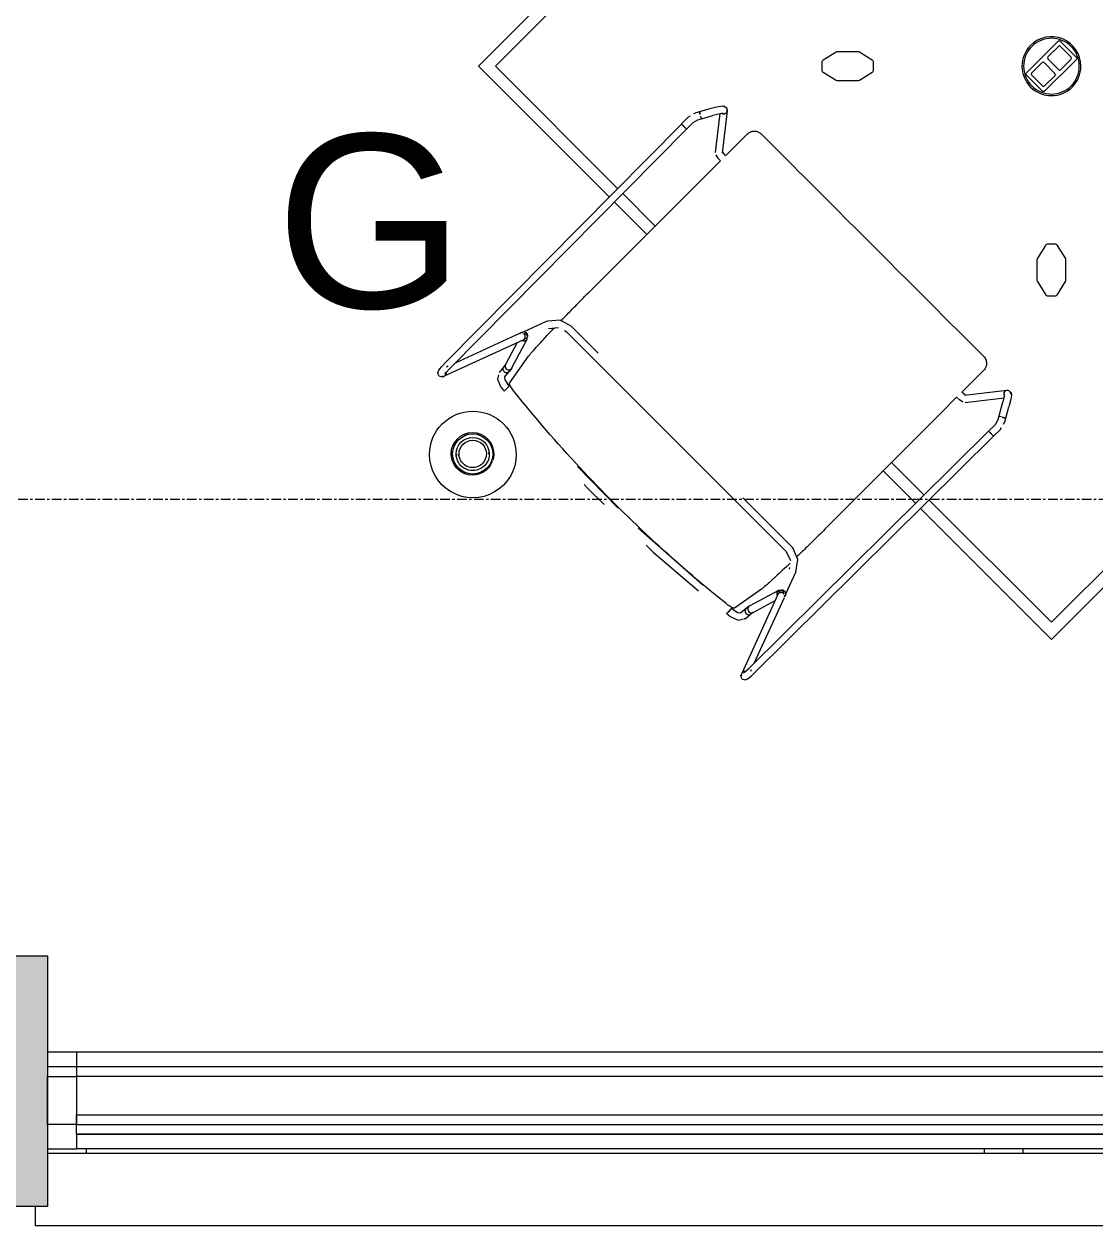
# Model space of a CAD drawing. Header units: inches. Extents: x 29752 to 32426, y -178 to 5722.
# Drawn here: x 31137.2 to 31192.7, y 4305.7 to 4368 of the extents above; entities that cross this region are included whole.
import ezdxf

# ---------------------------------------------------------------- set-up
doc = ezdxf.new("R2010")
doc.units = ezdxf.units.IN
doc.header["$MEASUREMENT"] = 0
doc.linetypes.add('Grid Line 1_2_', pattern=[0.875, 0.5, -0.125, 0.125, -0.125])
for name, color, linetype, lineweight in [('1900 Duke Street_2nd Flr_LINKED_dwg', 8, 'Continuous', 9), ('A-FLOR', 192, 'Continuous', 13), ('A-GLAZ-CURT', 52, 'Continuous', 9), ('A-GLAZ-CWMG', 51, 'Continuous', 9), ('A-WALL', 113, 'Continuous', 13), ('A-WALL-PATT', 111, 'Continuous', 13), ('AE-GLAZING', 7, 'Continuous', 9), ('AE-SILL', 7, 'Continuous', 9), ('E-LITE-EQPM', 33, 'Continuous', 9), ('E-LITE-EQPM-IDEN', 33, 'Continuous', 9), ('G-IMPT', 8, 'Continuous', 9), ('I-FURN', 30, 'Continuous', 9), ('I-WALL', 2, 'Continuous', 13), ('S-GRID', 1, 'Continuous', 9)]:
    doc.layers.add(name, color=color, linetype=linetype, lineweight=lineweight)
doc.styles.add('Arial', font='arial.ttf', dxfattribs={"height": 9})

# ---------------------------------------------------------------- blocks, each defined once
blk = doc.blocks.new('1900 Duke Street_2nd Flr_LINKED_dwg-5565117-FIRST FLOOR')
at = {"layer": 'AE-GLAZING'}
blk.add_line((2088.437, -69.375), (2041.869, -69.375), dxfattribs=at)
at = {"layer": 'AE-GLAZING', "flags": 128}
for points in [[(2041.869, -69.125), (2041.869, -69.375), (2039.869, -69.375)], [(2090.438, -69.375), (2088.437, -69.375), (2088.437, -69.125)], [(2137, -69.375), (2090.438, -69.375), (2090.438, -69.125)]]:
    blk.add_lwpolyline(points, dxfattribs=at)
at = {"layer": 'AE-SILL', "flags": 128}
blk.add_lwpolyline([(2139.625, -72.125), (2139.625, -73.125), (2039.25, -73.125), (2039.25, -72.125)], dxfattribs=at)
blk = doc.blocks.new('Table-Square-Teknion-STBSQ_Qui_With_Power-R2015 - 25_5_ High-6254706-FIRST FLOOR')
at = {"layer": 'I-FURN'}
for p, q in [((-11.403, 21), (-21, 21)), ((-21, 21), (-21, 11.015)), ((-8.66, 21), (-11.062, 21)), ((11.057, 21), (8.66, 21)), ((21, 21), (11.397, 21)), ((21, 11.016), (21, 21)), ((-20.375, 20.375), (-20.375, 11.019)), ((-11.406, 20.375), (-20.375, 20.375)), ((-8.66, 20.375), (-11.065, 20.375)), ((11.06, 20.375), (8.66, 20.375)), ((20.375, 20.375), (11.402, 20.375)), ((20.375, 11.02), (20.375, 20.375)), ((-21, 10.674), (-21, 8.274)), ((-20.375, 10.677), (-20.375, 8.274)), ((20.375, 8.274), (20.375, 10.678)), ((21, 8.274), (21, 10.675)), ((-8.582, 8.144), (-8.408, 7.38)), ((-8.284, 8.542), (-8.542, 8.284)), ((-7.38, 8.408), (-8.144, 8.582)), ((-6.564, 7.625), (-7.308, 8.368)), ((7.308, 8.368), (6.564, 7.625)), ((8.144, 8.582), (7.38, 8.408)), ((8.542, 8.284), (8.284, 8.542)), ((8.408, 7.38), (8.582, 8.144)), ((-6.35, 6.788), (-6.524, 7.552)), ((6.524, 7.552), (6.35, 6.788)), ((-8.368, 7.308), (-7.625, 6.564)), ((7.625, 6.564), (8.368, 7.308)), ((-7.552, 6.524), (-6.788, 6.35)), ((-6.649, 6.39), (-6.39, 6.649)), ((6.39, 6.649), (6.649, 6.39)), ((6.788, 6.35), (7.552, 6.524)), ((-7.625, -6.564), (-8.368, -7.308)), ((-6.788, -6.35), (-7.552, -6.524)), ((-6.39, -6.649), (-6.649, -6.39)), ((-6.524, -7.552), (-6.35, -6.788)), ((6.35, -6.788), (6.524, -7.552)), ((6.649, -6.39), (6.39, -6.649)), ((7.552, -6.524), (6.788, -6.35)), ((8.368, -7.308), (7.625, -6.564)), ((-8.408, -7.38), (-8.582, -8.144)), ((8.582, -8.144), (8.408, -7.38)), ((-7.308, -8.368), (-6.564, -7.625)), ((6.564, -7.625), (7.308, -8.368)), ((-8.542, -8.284), (-8.284, -8.542)), ((-8.144, -8.582), (-7.38, -8.408)), ((7.38, -8.408), (8.144, -8.582)), ((8.284, -8.542), (8.542, -8.284)), ((-21, -9.045), (-21, -11.449)), ((-20.375, -9.045), (-20.375, -11.451)), ((20.375, -11.452), (20.375, -9.044)), ((21, -11.45), (21, -9.045)), ((-21, -11.791), (-21, -21)), ((-20.375, -11.794), (-20.375, -20.375)), ((20.375, -20.375), (20.375, -11.795)), ((21, -21), (21, -11.792)), ((-20.375, -20.375), (-11.399, -20.375)), ((-11.059, -20.375), (-8.661, -20.375)), ((8.661, -20.375), (11.052, -20.375)), ((11.392, -20.375), (20.375, -20.375)), ((-21, -21), (-11.395, -21)), ((-11.056, -21), (-8.661, -21)), ((8.661, -21), (11.049, -21)), ((11.388, -21), (21, -21))]:
    blk.add_line(p, q, dxfattribs=at)
for centre, start, end in [((-8.436, 8.178), 135, 192.82387), ((-8.178, 8.436), 77.17613, 135), ((-7.414, 8.262), 45, 77.17613), ((7.414, 8.262), 102.82386, 135), ((8.178, 8.436), 45, 102.82387), ((8.436, 8.178), 347.17613, 45), ((-6.67, 7.519), 12.82387, 45), ((6.67, 7.519), 135, 167.17613), ((-8.262, 7.414), 192.82387, 225), ((8.262, 7.414), 315, 347.17613), ((-7.519, 6.67), 225, 257.17613), ((-6.755, 6.496), 257.17613, 315), ((-6.496, 6.755), 315, 12.82387), ((6.496, 6.755), 167.17613, 225), ((6.755, 6.496), 225, 282.82387), ((7.519, 6.67), 282.82387, 315), ((-7.519, -6.67), 102.82387, 135), ((-6.755, -6.496), 45, 102.82387), ((-6.496, -6.755), 347.17613, 45), ((6.496, -6.755), 135, 192.82387), ((6.755, -6.496), 77.17613, 135), ((7.519, -6.67), 45, 77.17613), ((-8.262, -7.414), 135, 167.17613), ((8.262, -7.414), 12.82387, 45), ((-6.67, -7.519), 315, 347.17613), ((6.67, -7.519), 192.82387, 225), ((-8.436, -8.178), 167.17613, 225), ((-8.178, -8.436), 225, 282.82387), ((-7.414, -8.262), 282.82387, 315), ((7.414, -8.262), 225, 257.17614), ((8.178, -8.436), 257.17613, 315), ((8.436, -8.178), 315, 12.82387)]:
    blk.add_arc(centre, 0.15, start, end, dxfattribs=at)
blk = doc.blocks.new('HighTower_Alo_Chair - HighTower_Alo_Chair-V15-FIRST FLOOR')
at = {"layer": 'I-FURN'}
for p, q in [((-10.427, 10.628), (-9.165, 9.031)), ((-10.283, 11.028), (-10.212, 10.924)), ((-8.871, 9.264), (-10.244, 11.002)), ((-8.657, 9.317), (-8.655, 10.895)), ((8.655, 10.895), (8.657, 9.317)), ((10.244, 11.002), (8.871, 9.264)), ((9.165, 9.031), (10.423, 10.623)), ((10.283, 11.028), (10.212, 10.924)), ((-10.921, 10.479), (-11.226, 9.942)), ((-10.899, 9.757), (-10.595, 10.294)), ((10.595, 10.294), (10.899, 9.757)), ((11.226, 9.942), (10.921, 10.479)), ((-11.408, 9.441), (-11.443, 9.308)), ((-11.32, 9.776), (-11.355, 9.643)), ((-11.226, 9.943), (-11.32, 9.776)), ((-11.223, 9.941), (-11.119, 9.882)), ((-11.105, 9.875), (-11.204, 9.931)), ((-11.068, 9.31), (-10.994, 9.591)), ((-10.921, 9.771), (-11.02, 9.827)), ((-10.994, 9.591), (-10.899, 9.758)), ((-10.958, 9.79), (-10.902, 9.759)), ((-10.905, 9.761), (-10.899, 9.758)), ((-10.899, 9.758), (-10.905, 9.761)), ((10.899, 9.758), (10.905, 9.761)), ((10.905, 9.761), (10.899, 9.758)), ((10.899, 9.758), (10.994, 9.591)), ((10.902, 9.759), (10.958, 9.79)), ((11.02, 9.827), (10.921, 9.771)), ((10.994, 9.591), (11.068, 9.31)), ((11.204, 9.931), (11.063, 9.851)), ((11.077, 9.858), (11.223, 9.941)), ((11.32, 9.776), (11.226, 9.943)), ((11.355, 9.643), (11.32, 9.776)), ((11.443, 9.308), (11.408, 9.441)), ((-11.443, 9.308), (-11.44, 8.835)), ((-11.44, 8.834), (-11.346, -8.592)), ((-11.415, 8.835), (-11.09, 8.837)), ((-11.065, 8.837), (-11.068, 9.31)), ((-10.972, -8.59), (-11.065, 8.836)), ((-8.658, 7.739), (-8.657, 8.907)), ((8.657, 8.907), (8.658, 7.739)), ((11.065, 8.836), (10.972, -8.59)), ((11.068, 9.31), (11.065, 8.837)), ((11.09, 8.837), (11.415, 8.835)), ((11.346, -8.592), (11.44, 8.834)), ((11.44, 8.835), (11.443, 9.308)), ((-8.156, -3.016), (-8.064, -2.99)), ((-6.102, -2.615), (-8.066, -2.615)), ((-8.064, -2.99), (8.064, -2.99)), ((8.066, -2.615), (4.498, -2.615)), ((8.064, -2.99), (8.545, -3.164)), ((-9.172, -3.389), (-9.604, -4.553)), ((-8.82, -3.52), (-8.493, -3.127)), ((8.766, -3.445), (8.82, -3.52)), ((9.604, -4.553), (9.172, -3.389)), ((-9.684, -4.74), (-10.975, -8.218)), ((-10.895, -9.082), (-9.333, -4.87)), ((-9.328, -4.859), (-9.314, -4.804)), ((-9.305, -4.776), (-9.314, -4.804)), ((-8.721, -6.319), (-9.212, -4.696)), ((9.212, -4.696), (8.721, -6.319)), ((9.305, -4.776), (9.314, -4.804)), ((9.314, -4.804), (9.328, -4.859)), ((9.333, -4.87), (10.895, -9.082)), ((10.975, -8.219), (9.684, -4.74)), ((-9.454, -5.192), (-9.08, -6.427)), ((9.08, -6.427), (9.453, -5.194)), ((-9.056, -6.592), (-9.019, -6.956)), ((-8.646, -6.919), (-8.683, -6.555)), ((8.683, -6.555), (8.646, -6.919)), ((8.686, -6.523), (8.683, -6.557)), ((9.019, -6.956), (9.056, -6.592)), ((9.056, -6.591), (9.059, -6.556)), ((-8.37, -7.429), (-8.255, -7.441)), ((-8.216, -7.068), (-8.331, -7.056)), ((-8.255, -7.441), (-8.189, -7.445)), ((-8.216, -7.068), (-8.189, -7.07)), ((-8.15, -7.07), (-8.189, -7.07)), ((-8.189, -7.445), (-8.15, -7.445)), ((-8.15, -7.153), (-8.15, -7.07)), ((-8.15, -7.345), (-8.15, -7.153)), ((6.243, -7.27), (1.78, -7.561)), ((8.189, -7.07), (8.15, -7.07)), ((8.15, -7.07), (8.15, -7.153)), ((8.15, -7.153), (8.15, -7.34)), ((8.15, -7.445), (8.189, -7.445)), ((8.216, -7.068), (8.189, -7.07)), ((8.255, -7.441), (8.189, -7.445)), ((8.331, -7.056), (8.216, -7.068)), ((8.255, -7.441), (8.37, -7.429)), ((9.019, -6.956), (8.996, -6.996)), ((0.317, -7.561), (-2.698, -7.518)), ((-11.113, -8.59), (-11.144, -8.676)), ((11.144, -8.676), (11.113, -8.59)), ((-10.914, -9.136), (-10.894, -9.078)), ((10.894, -9.078), (10.914, -9.136))]:
    blk.add_line(p, q, dxfattribs=at)
at = {"layer": 'I-FURN', "flags": 128}
for points in [[(-10.414, 11.069), (-10.488, 11.071), (-10.582, 10.996), (-10.714, 10.818), (-10.921, 10.479)], [(-10.298, 10.752), (-10.35, 10.686), (-10.512, 10.436), (-10.595, 10.294)], [(-10.205, 10.887), (-10.21, 10.932), (-10.226, 10.974), (-10.252, 11.011), (-10.286, 11.04), (-10.326, 11.061), (-10.37, 11.072), (-10.415, 11.072), (-10.459, 11.061), (-10.5, 11.04), (-10.533, 11.011)], [(-10.327, 10.714), (-10.286, 10.735), (-10.252, 10.764), (-10.227, 10.801), (-10.21, 10.843), (-10.205, 10.887)], [(10.534, 11.011), (10.5, 11.04), (10.459, 11.061), (10.415, 11.072), (10.37, 11.072), (10.326, 11.061), (10.286, 11.04), (10.252, 11.011), (10.226, 10.974), (10.21, 10.932), (10.205, 10.887)], [(10.205, 10.887), (10.21, 10.843), (10.227, 10.801), (10.252, 10.764), (10.286, 10.735), (10.327, 10.714), (10.371, 10.703)], [(10.298, 10.752), (10.35, 10.686), (10.512, 10.436), (10.595, 10.294)], [(10.414, 11.069), (10.488, 11.071), (10.582, 10.996), (10.714, 10.818), (10.921, 10.479)], [(-9.053, 8.956), (-8.854, 8.918), (-8.657, 8.908)], [(-8.906, 9.306), (-8.841, 9.294), (-8.657, 9.282)], [(8.906, 9.306), (8.841, 9.294), (8.657, 9.282)], [(9.053, 8.956), (8.854, 8.918), (8.657, 8.908)], [(-8.665, -0.268), (-8.662, 2.401), (-8.66, 5.07), (-8.658, 7.739)], [(8.658, 7.739), (8.66, 5.07), (8.662, 2.401), (8.665, -0.268)], [(-8.066, -2.615), (-8.698, -2.802), (-9.133, -3.296), (-9.172, -3.389)], [(9.172, -3.389), (8.781, -2.86), (8.167, -2.62), (8.066, -2.615)], [(-9.6, -4.549), (-9.663, -4.665), (-9.676, -4.706)], [(9.6, -4.549), (9.663, -4.665), (9.676, -4.706)], [(-8.248, -6.953), (-8.342, -6.394), (-8.435, -5.835), (-8.529, -5.275)], [(8.529, -5.275), (8.435, -5.835), (8.342, -6.394), (8.248, -6.953)], [(-9.074, -6.444), (-9.063, -6.513), (-9.059, -6.556)], [(-8.724, -6.308), (-8.697, -6.418), (-8.686, -6.523)], [(8.724, -6.308), (8.697, -6.418), (8.686, -6.523)], [(9.074, -6.444), (9.063, -6.513), (9.059, -6.556)], [(-8.961, -7.054), (-8.84, -7.257), (-8.417, -7.423), (-8.37, -7.429)], [(-8.646, -6.919), (-8.534, -7.006), (-8.331, -7.056)], [(-8.15, -7.447), (-8.15, -7.442), (-8.15, -7.425), (-8.15, -7.4), (-8.15, -7.366), (-8.15, -7.325), (-8.15, -7.281), (-8.15, -7.236), (-8.15, -7.192), (-8.15, -7.151), (-8.15, -7.117), (-8.15, -7.092), (-8.15, -7.075), (-8.15, -7.07)], [(8.15, -7.07), (8.15, -7.075), (8.15, -7.092), (8.15, -7.117), (8.15, -7.151), (8.15, -7.192), (8.15, -7.236), (8.15, -7.281), (8.15, -7.325), (8.15, -7.366), (8.15, -7.4), (8.15, -7.425), (8.15, -7.442), (8.15, -7.447)], [(8.646, -6.919), (8.534, -7.006), (8.331, -7.056)], [(8.966, -7.046), (8.84, -7.257), (8.417, -7.423), (8.37, -7.429)], [(-1.8, -7.935), (-1.543, -7.952), (-0.329, -7.935)], [(2.697, -7.893), (3.206, -7.886), (6.282, -7.643)], [(-11.104, -9.278), (-11.264, -9.195), (-11.311, -9.079), (-11.339, -8.835), (-11.346, -8.592)], [(-10.942, -9.009), (-10.956, -8.921), (-10.971, -8.618), (-10.972, -8.59)], [(10.942, -9.009), (10.956, -8.921), (10.971, -8.618), (10.972, -8.59)], [(11.104, -9.278), (11.264, -9.195), (11.311, -9.079), (11.339, -8.835), (11.346, -8.592)], [(-11.104, -9.278), (-10.944, -9.194), (-10.914, -9.136)], [(11.104, -9.278), (10.944, -9.194), (10.914, -9.136)]]:
    blk.add_lwpolyline(points, dxfattribs=at)
at = {"layer": 'I-FURN'}
for centre, major_axis, ratio, start_param, end_param in [((-10.396, 10.888), (0.185, 0.028), 0.989631, 0.898815, 2.207812), ((-10.396, 10.888), (0.185, 0.028), 0.989631, 0.113417, 0.898815), ((-10.396, 10.888), (0.185, 0.028), 0.989631, 5.087605, 6.283185), ((10.396, 10.888), (-0.185, 0.028), 0.989631, 0, 1.19558), ((10.396, 10.888), (-0.185, 0.028), 0.989631, 5.38437, 6.169768), ((10.396, 10.888), (-0.185, 0.028), 0.989631, 4.075373, 5.38437), ((-11.253, 8.835), (0.187, 0.001), 0.000559, 2.98329, 3.245089), ((-11.253, 8.835), (0.187, 0.001), 0.000559, 1.674293, 2.72149), ((-11.253, 8.835), (0.187, 0.001), 0.000559, 0.627095, 1.674293), ((-11.253, 8.835), (0.187, 0.001), 0.000559, 0, 0.103497), ((11.253, 8.835), (-0.187, 0.001), 0.000559, 6.179689, 6.283185), ((11.253, 8.835), (-0.187, 0.001), 0.000559, 4.608892, 5.65609), ((11.253, 8.835), (-0.187, 0.001), 0.000559, 3.561695, 4.608892), ((11.253, 8.835), (-0.187, 0.001), 0.000559, 3.038096, 3.299896), ((-9.508, -4.805), (-0.176, 0.065), 0.957879, 5.577372, 6.36277), ((-9.508, -4.805), (-0.176, 0.065), 0.957879, 3.744777, 5.315573), ((-9.392, -4.75), (0.179, 0.054), 0.987637, 1.018428, 2.065626), ((-9.391, -4.751), (0.169, 0.081), 0.988221, 1.116588, 1.901986), ((-9.509, -4.81), (-0.181, 0.049), 0.968246, 4.722509, 4.984308), ((-9.509, -4.81), (-0.181, 0.049), 0.968246, 4.19891, 4.445893), ((-9.391, -4.751), (0.169, 0.081), 0.988221, 0.854788, 1.116588), ((-9.509, -4.81), (-0.181, 0.049), 0.968246, 3.141593, 4.183873), ((-9.392, -4.75), (0.179, 0.054), 0.987637, 4.683619, 5.992616), ((-9.391, -4.751), (0.169, 0.081), 0.988221, 4.793077, 5.043578), ((13.719, -13.237), (-23.013, 8.539), 0.026342, 0.041236, 0.046269), ((-9.448, -4.672), (-0.176, 0.065), 0.026342, 3.151367, 3.521084), ((-9.448, -4.672), (-0.176, 0.065), 0.026342, 2.849607, 3.000487), ((-9.391, -4.751), (0.169, 0.081), 0.988221, 5.054809, 5.305378), ((-9.392, -4.75), (0.179, 0.054), 0.987637, 5.992616, 6.516215), ((-9.391, -4.751), (0.169, 0.081), 0.988221, 5.567177, 6.352575), ((9.391, -4.751), (-0.169, 0.081), 0.988221, 6.213795, 6.999193), ((9.392, -4.75), (-0.179, 0.054), 0.987637, 6.050155, 6.573754), ((9.392, -4.75), (-0.179, 0.054), 0.987637, 0.290569, 1.599566), ((9.391, -4.751), (-0.169, 0.081), 0.988221, 0.977808, 1.228376), ((9.391, -4.751), (-0.169, 0.081), 0.988221, 1.239607, 1.490108), ((9.448, -4.672), (0.176, 0.065), 0.026342, 2.762101, 3.131818), ((9.448, -4.672), (0.176, 0.065), 0.026342, 3.282698, 3.433579), ((-13.719, -13.237), (23.013, 8.539), 0.026342, 6.236916, 6.241949), ((9.509, -4.81), (0.181, 0.049), 0.968246, 2.099507, 3.141593), ((9.508, -4.805), (0.176, 0.065), 0.957879, 0.967612, 2.538409), ((9.391, -4.751), (-0.169, 0.081), 0.988221, 5.166598, 5.428397), ((9.392, -4.75), (-0.179, 0.054), 0.987637, 4.21756, 5.264757), ((9.391, -4.751), (-0.169, 0.081), 0.988221, 4.3812, 5.166598), ((9.509, -4.81), (0.181, 0.049), 0.968246, 1.298877, 1.560676), ((9.508, -4.805), (0.176, 0.065), 0.957879, 0.182214, 0.705813), ((-8.901, -6.373), (0.173, 0.073), 0.988515, 2.998862, 4.307859), ((-8.9, -6.373), (0.179, 0.054), 0.987637, 3.112823, 5.730817), ((-8.869, -6.574), (0.187, 0.017), 0.830705, 2.772747, 4.605342), ((-8.869, -6.574), (0.187, 0.019), 0.830378, 2.796734, 3.058533), ((-8.869, -6.574), (0.187, 0.019), 0.830378, 3.058533, 6.200126), ((-8.901, -6.373), (0.173, 0.073), 0.988515, 4.307859, 4.569658), ((-8.869, -6.574), (0.187, 0.017), 0.830705, 4.605342, 5.128941), ((-8.869, -6.574), (0.187, 0.017), 0.830705, 5.65254, 6.699737), ((-8.869, -6.574), (0.187, 0.019), 0.830378, 6.200126, 6.723725), ((8.869, -6.574), (-0.187, 0.017), 0.830705, 5.866633, 6.913831), ((8.869, -6.574), (-0.187, 0.019), 0.830378, 5.842646, 6.366245), ((8.869, -6.574), (-0.187, 0.019), 0.830378, 0.083059, 3.224652), ((8.9, -6.373), (-0.179, 0.054), 0.987637, 0.552368, 3.170362), ((8.869, -6.574), (-0.187, 0.017), 0.830705, 1.154244, 1.677843), ((8.901, -6.373), (-0.173, 0.073), 0.988515, 1.713527, 1.975327), ((8.869, -6.574), (-0.187, 0.017), 0.830705, 1.677843, 3.510439), ((8.901, -6.373), (-0.173, 0.073), 0.988515, 1.975327, 3.284324), ((8.869, -6.574), (-0.187, 0.019), 0.830378, 3.224652, 3.486451), ((-11.071, -9.017), (-0.176, 0.065), 0.957879, 3.482977, 4.530175), ((-11.071, -9.017), (-0.176, 0.065), 0.957879, 2.43578, 2.697579), ((-11.07, -9.014), (-0.176, 0.064), 0.957692, 2.461565, 2.723364), ((-11.071, -9.017), (-0.176, 0.065), 0.957879, 3.141593, 3.482977), ((11.071, -9.017), (0.176, 0.065), 0.957879, 1.753011, 2.800208), ((11.071, -9.017), (0.176, 0.065), 0.957879, 2.800208, 3.141593), ((11.07, -9.014), (0.176, 0.064), 0.957692, 3.559821, 3.821621), ((11.071, -9.017), (0.176, 0.065), 0.957879, 3.585606, 3.847406)]:
    blk.add_ellipse(centre, major_axis=major_axis, ratio=ratio, start_param=start_param, end_param=end_param, dxfattribs=at)
for points, knots in [([(-8.655, 10.895), (-8.655, 10.971), (-8.629, 11.082), (-8.549, 11.209), (-8.456, 11.303), (-8.323, 11.376), (-8.212, 11.395), (-8.155, 11.395)], [0, 0, 0, 0, 0.285714, 0.428571, 0.571429, 0.785714, 1, 1, 1, 1]), ([(8.155, 11.395), (8.231, 11.395), (8.341, 11.369), (8.469, 11.289), (8.562, 11.196), (8.618, 11.096), (8.638, 11.025), (8.642, 11.007)], [0, 0, 0, 0, 0.2857143, 0.4285714, 0.5714286, 0.7857143, 0.8571429, 0.8571429, 0.8571429, 0.8571429]), ([(-8.643, -2.806), (-8.645, -2.709), (-8.651, -2.382), (-8.658, -1.796), (-8.664, -1.038), (-8.665, -0.526), (-8.665, -0.268)], [-0.3811974, -0.3811974, -0.3811974, -0.3811974, -0.3333333, -0.2222222, -0.1111111, 0, 0, 0, 0]), ([(8.665, -0.268), (8.665, -0.591), (8.664, -1.07), (8.659, -1.7), (8.653, -2.233), (8.647, -2.597), (8.643, -2.806)], [-1, -1, -1, -1, -0.8611111, -0.7916667, -0.7222222, -0.6188026, -0.6188026, -0.6188026, -0.6188026]), ([(-8.529, -5.275), (-8.54, -5.21), (-8.556, -5.069), (-8.575, -4.791), (-8.594, -4.459), (-8.614, -3.972), (-8.628, -3.511), (-8.633, -3.282)], [-1, -1, -1, -1, -0.8611111, -0.7916667, -0.7222222, -0.5833333, -0.4622069, -0.4622069, -0.4622069, -0.4622069]), ([(8.633, -3.282), (8.629, -3.458), (8.619, -3.826), (8.6, -4.324), (8.579, -4.755), (8.555, -5.082), (8.538, -5.223), (8.529, -5.275)], [-0.5377931, -0.5377931, -0.5377931, -0.5377931, -0.4444444, -0.3333333, -0.2222222, -0.1111111, 0, 0, 0, 0]), ([(-9.604, -4.554), (-9.603, -4.553), (-9.602, -4.55), (-9.598, -4.547), (-9.595, -4.544), (-9.591, -4.54), (-9.585, -4.535), (-9.579, -4.53), (-9.573, -4.526), (-9.567, -4.523), (-9.561, -4.519), (-9.553, -4.515), (-9.546, -4.512), (-9.538, -4.509), (-9.529, -4.506), (-9.52, -4.504), (-9.508, -4.502), (-9.491, -4.5), (-9.478, -4.5), (-9.47, -4.5)], [-1, -1, -1, -1, -0.9, -0.85, -0.8, -0.75, -0.7, -0.625, -0.5875, -0.55, -0.5, -0.45, -0.4, -0.35, -0.3, -0.25, -0.2, -0.1, 0, 0, 0, 0]), ([(-9.592, -4.541), (-9.593, -4.542), (-9.594, -4.543), (-9.597, -4.546), (-9.601, -4.55), (-9.603, -4.552), (-9.604, -4.554)], [-0.2, -0.2, -0.2, -0.2, -0.175, -0.15, -0.1, 0, 0, 0, 0]), ([(-9.47, -4.5), (-9.456, -4.5), (-9.427, -4.505), (-9.39, -4.519), (-9.364, -4.534), (-9.346, -4.548), (-9.329, -4.563), (-9.315, -4.579), (-9.304, -4.596), (-9.294, -4.614), (-9.288, -4.629), (-9.284, -4.641), (-9.282, -4.65), (-9.28, -4.66), (-9.278, -4.669), (-9.277, -4.679), (-9.277, -4.689), (-9.278, -4.699), (-9.28, -4.712), (-9.282, -4.723), (-9.284, -4.73)], [-1, -1, -1, -1, -0.875, -0.75, -0.6875, -0.625, -0.5625, -0.5, -0.4375, -0.375, -0.3125, -0.28125, -0.25, -0.21875, -0.1875, -0.15625, -0.125, -0.09375, -0.0625, 0, 0, 0, 0]), ([(9.47, -4.5), (9.456, -4.5), (9.427, -4.505), (9.391, -4.519), (9.364, -4.534), (9.346, -4.548), (9.329, -4.563), (9.315, -4.579), (9.304, -4.596), (9.294, -4.614), (9.288, -4.629), (9.284, -4.641), (9.282, -4.65), (9.28, -4.66), (9.278, -4.669), (9.277, -4.679), (9.277, -4.688), (9.278, -4.699), (9.28, -4.712), (9.282, -4.723), (9.284, -4.73)], [0, 0, 0, 0, 0.125, 0.25, 0.3125, 0.375, 0.4375, 0.5, 0.5625, 0.625, 0.6875, 0.71875, 0.75, 0.78125, 0.8125, 0.84375, 0.875, 0.90625, 0.9375, 1, 1, 1, 1]), ([(9.604, -4.554), (9.603, -4.552), (9.602, -4.55), (9.598, -4.547), (9.595, -4.544), (9.591, -4.54), (9.586, -4.536), (9.581, -4.531), (9.576, -4.528), (9.569, -4.524), (9.562, -4.52), (9.553, -4.515), (9.546, -4.512), (9.538, -4.509), (9.529, -4.506), (9.52, -4.504), (9.508, -4.502), (9.491, -4.5), (9.478, -4.5), (9.47, -4.5)], [0, 0, 0, 0, 0.1, 0.15, 0.2, 0.25, 0.3, 0.35, 0.3875, 0.425, 0.5, 0.55, 0.6, 0.65, 0.7, 0.75, 0.8, 0.9, 1, 1, 1, 1]), ([(9.592, -4.541), (9.593, -4.542), (9.594, -4.543), (9.597, -4.546), (9.601, -4.55), (9.603, -4.552), (9.604, -4.554)], [0.8, 0.8, 0.8, 0.8, 0.825, 0.85, 0.9, 1, 1, 1, 1])]:
    blk.add_open_spline(points, degree=3, knots=knots, dxfattribs=at)
for points in [[(-8.155, 11.395), (-6.341, 11.395), (-2.718, 11.395), (2.718, 11.395), (6.342, 11.395), (8.155, 11.395)], [(8.644, 11), (8.651, 10.966), (8.655, 10.931), (8.655, 10.895)], [(-7.765, -7.101), (-7.807, -7.096), (-7.891, -7.085), (-8.007, -7.062), (-8.107, -7.036), (-8.183, -7.008), (-8.233, -6.98), (-8.247, -6.962), (-8.248, -6.953)], [(7.765, -7.101), (6.046, -7.288), (2.596, -7.538), (-2.596, -7.538), (-6.046, -7.288), (-7.765, -7.101)], [(8.248, -6.953), (8.247, -6.962), (8.233, -6.98), (8.183, -7.008), (8.107, -7.036), (8.007, -7.062), (7.891, -7.085), (7.807, -7.096), (7.765, -7.101)]]:
    blk.add_open_spline(points, degree=3, dxfattribs=at)
blk = doc.blocks.new('System Panel - Glazed-6343409-FIRST FLOOR')
at = {"layer": 'A-GLAZ-CURT'}
for p, q in [((48.378, 1.75), (-48.378, 1.75)), ((-48.378, 1.25), (-48.378, 1.75)), ((48.378, 1.75), (48.378, 1.25))]:
    blk.add_line(p, q, dxfattribs=at)
blk = doc.blocks.new('Accessory-Single_Power_Box-Studio_TK-STYD-R2015 - Single Round Power Bump-6251336-FIRST FLOOR')
at = {"layer": 'I-FURN'}
for p, q in [((-0.67, -1.145), (-0.67, 1.145)), ((-0.57, 1.242), (0.57, 1.242)), ((-0.469, 0.983), (-0.469, 0.207)), ((0.398, 1.053), (-0.397, 1.053)), ((0.469, 0.205), (0.469, 0.984)), ((0.67, 1.145), (0.67, -1.145)), ((-0.398, 0.137), (0.4, 0.137)), ((-0.469, -0.208), (-0.469, -0.982)), ((0.4, -0.139), (-0.398, -0.139)), ((0.469, -0.983), (0.469, -0.207)), ((0.57, -1.242), (-0.57, -1.242)), ((-0.397, -1.052), (0.398, -1.052))]:
    blk.add_line(p, q, dxfattribs=at)
for radius, start, end in [(1.526, 45, 180), (1.443, 360, 180), (1.526, 360, 44.84538), (1.443, 180, 360), (1.526, 180, 360)]:
    blk.add_arc((0, 0), radius, start, end, dxfattribs=at)
for centre, major_axis, start_param, end_param in [((-0.397, 0.983), (-0.0714, 0), 4.712389, 6.283185), ((0.398, 0.984), (0.0703, 0), 0, 1.570796), ((-0.398, 0.207), (0.0703, 0), 3.141593, 4.712389), ((0.4, 0.205), (-0.0687, 0), 1.570796, 3.141593), ((-0.398, -0.208), (-0.0703, 0), 4.712389, 6.283185), ((0.4, -0.207), (0.0687, 0), 0, 1.570796), ((-0.397, -0.982), (0.0714, 0), 3.141593, 4.712389), ((0.398, -0.983), (-0.0703, 0), 1.570796, 3.141593)]:
    blk.add_ellipse(centre, major_axis=major_axis, ratio=0.987487, start_param=start_param, end_param=end_param, dxfattribs=at)
for points in [[(-0.67, 1.153), (-0.669, 1.158), (-0.667, 1.17), (-0.66, 1.188), (-0.649, 1.204), (-0.637, 1.217), (-0.623, 1.228), (-0.606, 1.236), (-0.59, 1.241), (-0.577, 1.242), (-0.57, 1.242)], [(0.67, -1.153), (0.669, -1.159), (0.667, -1.171), (0.66, -1.189), (0.649, -1.205), (0.637, -1.217), (0.623, -1.228), (0.607, -1.236), (0.59, -1.241), (0.577, -1.242), (0.57, -1.242)]]:
    blk.add_open_spline(points, degree=3, dxfattribs=at)
for points, knots in [([(0.57, 1.242), (0.58, 1.242), (0.593, 1.24), (0.608, 1.235), (0.621, 1.229), (0.637, 1.218), (0.654, 1.199), (0.666, 1.176), (0.669, 1.16), (0.67, 1.152)], [0, 0, 0, 0, 0.166667, 0.25, 0.333333, 0.5, 0.666667, 0.833333, 1, 1, 1, 1]), ([(-0.57, -1.242), (-0.577, -1.242), (-0.587, -1.241), (-0.599, -1.238), (-0.61, -1.235), (-0.623, -1.228), (-0.637, -1.217), (-0.649, -1.204), (-0.66, -1.189), (-0.667, -1.171), (-0.669, -1.158), (-0.67, -1.153)], [0, 0, 0, 0, 0.125, 0.1875, 0.25, 0.375, 0.5, 0.625, 0.75, 0.875, 1, 1, 1, 1])]:
    blk.add_open_spline(points, degree=3, knots=knots, dxfattribs=at)
blk = doc.blocks.new('Rectangular Mullion - 1_5_ x 2_5_ rectangular-6342171-FIRST FLOOR')
at = {"layer": 'A-GLAZ-CWMG'}
for p, q in [((0, 1.25), (-1.5, 1.25)), ((-1.5, 1.25), (-1.5, -1.25)), ((-1.5, -1.25), (0, -1.25))]:
    blk.add_line(p, q, dxfattribs=at)
blk = doc.blocks.new('Rectangular Mullion - 1_5_ x 2_5_ rectangular-6343371-FIRST FLOOR')
at = {"layer": 'A-GLAZ-CWMG'}
for p, q in [((30687.984, 4386.561), (30687.984, 4384.061)), ((30784.74, 4386.561), (30687.984, 4386.561)), ((30784.74, 4384.061), (30784.74, 4386.561)), ((30687.984, 4384.061), (30784.74, 4384.061))]:
    blk.add_line(p, q, dxfattribs=at)
blk = doc.blocks.new('EUREKA LIGHTING_4064 VOXEL - 2026_cap BLK_sat-6248604-FIRST FLOOR')
at = {"layer": 'G-IMPT'}
for p, q in [((-0.845, 0.048), (-0.792, 0.048)), ((-0.745, 0.048), (-0.697, 0.048)), ((0.857, -0.047), (0.805, -0.047))]:
    blk.add_line(p, q, dxfattribs=at)
blk = doc.blocks.new('EUREKA LIGHTING_4064 VOXEL - 2064_shade_sat-6248603-FIRST FLOOR')
at = {"layer": 'G-IMPT'}
for radius, start, end in [(1.102, 21.17885, 180), (1.043, 108, 111.04537), (1.043, 174.91596, 180), (1.043, 144, 149.49359), (1.102, 360, 18.44589), (1.102, 180, 0), (1.043, 180, 186.09762), (1.043, 208.91058, 220.27074), (1.043, 246.16733, 256.69611), (1.043, 284.55862, 292.26759)]:
    blk.add_arc((-0.005, -0.005), radius, start, end, dxfattribs=at)
blk = doc.blocks.new('EUREKA LIGHTING_4064 VOXEL - 2033_heatsink_sat-6248602-FIRST FLOOR')
at = {"layer": 'G-IMPT'}
for p, q in [((-0.801, 0.048), (-0.835, 0.049)), ((-0.697, 0.043), (-0.732, 0.045)), ((0.813, -0.042), (0.847, -0.043)), ((-0.353, -0.957), (-0.345, -0.976))]:
    blk.add_line(p, q, dxfattribs=at)
for radius, start, end in [(1.04, 0, 180), (0.859, 360, 180), (0.709, 114.8321, 118.93883), (0.709, 95.01196, 99.11569), (0.709, 79.29255, 83.75008), (1.04, 50.72337, 54.12972), (1.04, 180, 360), (0.859, 180, 0), (0.709, 138.76197, 143.02402), (1.04, 14.40023, 19.51873), (1.04, 213.75, 219.0131), (1.04, 250.27931, 254.5002), (1.04, 285.50471, 288.63619)]:
    blk.add_arc((0.006, 0.003), radius, start, end, dxfattribs=at)
blk = doc.blocks.new('EUREKA LIGHTING_4064 VOXEL - 4064 -4W-6248609-FIRST FLOOR')
at = {"layer": 'E-LITE-EQPM'}
for centre, radius, start, end in [((0.016, 0.029), 2.244, 360, 180), ((0.006, 0.001), 0.709, 360, 180), ((0.016, 0.029), 2.244, 180, 360), ((0.006, 0.001), 0.709, 180, 360)]:
    blk.add_arc(centre, radius, start, end, dxfattribs=at)
for name in ['EUREKA LIGHTING_4064 VOXEL - 2064_shade_sat-6248603-FIRST FLOOR', 'EUREKA LIGHTING_4064 VOXEL - 2033_heatsink_sat-6248602-FIRST FLOOR', 'EUREKA LIGHTING_4064 VOXEL - 2026_cap BLK_sat-6248604-FIRST FLOOR']:
    blk.add_blockref(name, (0, 0))
blk = doc.blocks.new('System Panel - Glazed-6343427-FIRST FLOOR')
at = {"layer": 'A-GLAZ-CURT', "lineweight": 13}
for p, q in [((-48.378, 0.75), (-48.378, 1.75)), ((-48.378, 1.75), (48.378, 1.75)), ((48.378, 1.75), (48.378, 0.75)), ((48.378, 0.75), (-48.378, 0.75))]:
    blk.add_line(p, q, dxfattribs=at)
blk = doc.blocks.new('Rectangular Mullion - 1_5_ x 2_5_ rectangular-6343405-FIRST FLOOR')
at = {"layer": 'A-GLAZ-CWMG', "lineweight": 20}
for p, q in [((0, 1.25), (-1.5, 1.25)), ((-1.5, 1.25), (-1.5, -1.25)), ((0, -1.25), (0, 1.25)), ((-1.5, -1.25), (0, -1.25))]:
    blk.add_line(p, q, dxfattribs=at)
blk = doc.blocks.new('Rectangular Mullion - 2_5_ x 5_ rectangular-6343426-FIRST FLOOR')
at = {"layer": 'A-GLAZ-CWMG'}
for p, q in [((31139.918, 4314.686), (31139.918, 4313.436)), ((31236.675, 4314.686), (31139.918, 4314.686)), ((31236.675, 4313.436), (31236.675, 4314.686)), ((31139.918, 4310.436), (31139.918, 4309.686)), ((31236.675, 4309.686), (31236.675, 4310.436)), ((31236.675, 4309.686), (31139.918, 4309.686))]:
    blk.add_line(p, q, dxfattribs=at)

msp = doc.modelspace()

# ---------------------------------------------------------------- hatches: boundary and pattern name
at = {"layer": 'A-WALL-PATT', "lineweight": 9}
msp.add_hatch(color=7, dxfattribs=at).paths.add_polyline_path([(31138.418, 4306.686), (31138.418, 4319.686), (31109.55, 4319.686), (31109.55, 4306.686), (31137.8, 4306.686)], flags=0)

# ---------------------------------------------------------------- linework, layer by layer
at = {"layer": 'A-FLOR'}
msp.add_line((31238.175, 4313.936), (31138.418, 4313.936), dxfattribs=at)
at = {"layer": 'A-WALL', "color": 8, "lineweight": 20}
for p, q in [((31109.55, 4319.686), (31138.418, 4319.686)), ((31138.418, 4319.686), (31138.418, 4306.686)), ((31138.418, 4306.686), (31109.55, 4306.686))]:
    msp.add_line(p, q, dxfattribs=at)
at = {"layer": 'I-WALL', "lineweight": 9}
for p, q in [((31139.918, 4314.686), (31138.418, 4314.686)), ((31138.418, 4309.686), (31139.918, 4309.686))]:
    msp.add_line(p, q, dxfattribs=at)
at = {"layer": 'S-GRID', "linetype": 'Grid Line 1_2_'}
msp.add_line((31446.272, 4343.327), (29775.662, 4343.327), dxfattribs=at)

# ---------------------------------------------------------------- block references
at = {"layer": '1900 Duke Street_2nd Flr_LINKED_dwg', "color": 7}
msp.add_blockref('1900 Duke Street_2nd Flr_LINKED_dwg-5565117-FIRST FLOOR', (29098.55, 4378.811), dxfattribs=at)
at = {"layer": 'A-GLAZ-CURT', "rotation": 180}
for name in ['System Panel - Glazed-6343427-FIRST FLOOR', 'System Panel - Glazed-6343409-FIRST FLOOR']:
    msp.add_blockref(name, (31188.296, 4312.186), dxfattribs=at)
at = {"layer": 'A-GLAZ-CWMG'}
msp.add_blockref('Rectangular Mullion - 2_5_ x 5_ rectangular-6343426-FIRST FLOOR', (0, 0), dxfattribs=at)
at = {"layer": 'A-GLAZ-CWMG', "extrusion": (0, 0, -1)}
for name in ['Rectangular Mullion - 1_5_ x 2_5_ rectangular-6342171-FIRST FLOOR', 'Rectangular Mullion - 1_5_ x 2_5_ rectangular-6343405-FIRST FLOOR']:
    msp.add_blockref(name, (-31138.418, 4312.186), dxfattribs=at)
at = {"layer": 'A-GLAZ-CWMG', "rotation": 180}
msp.add_blockref('Rectangular Mullion - 1_5_ x 2_5_ rectangular-6343371-FIRST FLOOR', (61924.658, 8697.496), dxfattribs=at)
at = {"layer": 'E-LITE-EQPM', "extrusion": (0, 0, -1), "rotation": 180}
msp.add_blockref('EUREKA LIGHTING_4064 VOXEL - 4064 -4W-6248609-FIRST FLOOR', (-31160.448, 4345.686), dxfattribs=at)
at = {"layer": 'I-FURN'}
for name, p, rotation in [('Table-Square-Teknion-STBSQ_Qui_With_Power-R2015 - 25_5_ High-6254706-FIRST FLOOR', (31190.448, 4365.776), 315.0000000000003), ('Accessory-Single_Power_Box-Studio_TK-STYD-R2015 - Single Round Power Bump-6251336-FIRST FLOOR', (31190.448, 4365.776), 315.0000000000003), ('HighTower_Alo_Chair - HighTower_Alo_Chair-V15-FIRST FLOOR', (31173.115, 4348.444), 315.0000000000037)]:
    msp.add_blockref(name, p, dxfattribs=dict(at, rotation=rotation))

# ---------------------------------------------------------------- texts
at = {"layer": 'E-LITE-EQPM-IDEN', "insert": (31150.243, 4362.247), "char_height": 9, "width": 12.12, "attachment_point": 1, "style": 'Arial'}
msp.add_mtext('G', dxfattribs=at)

doc.saveas('drawing.dxf')
